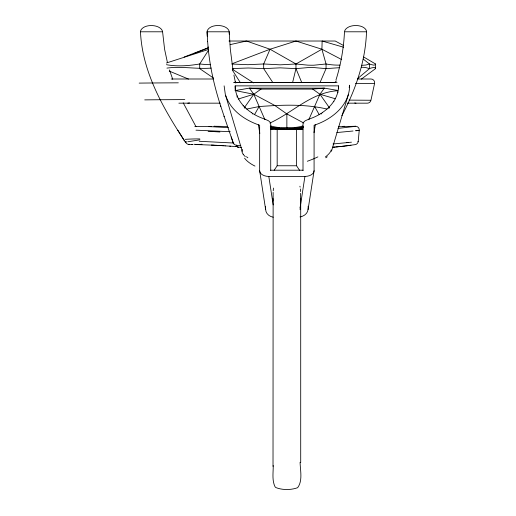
<?xml version="1.0" encoding="UTF-8"?>
<svg xmlns="http://www.w3.org/2000/svg" width="516" height="516" viewBox="0 0 516 516"><rect width="100%" height="100%" fill="white"/><g stroke="black" fill="none" stroke-linecap="round" stroke-linejoin="round"><path stroke-width="0.77" d="M337.748 90.442L324.364 88.133L249.363 88.133L235.193 90.577L253.795 94.247L274.699 105.406L286.864 113.926L286.864 129.381M333.8 101.787L333.8 101.246A63.919 39.816 0 0 0 337.851 91.887A66.648 41.512 0 0 0 338.535 85.869L235.193 85.869L235.193 90.352M273.022 466.322L273.132 192.423M300.628 193.294L300.628 203.768L300.099 209.702M349.603 85.204C349.854 105.264 331.659 119.589 314.083 125.24L314.083 170.712L308.123 209.341L308.162 206.207M319.985 82.637L326.054 68.634L326.054 63.984L321.907 49.239L322.139 41.022L343.643 47.24M366.508 31.792C365.56 61.107 355.627 89.836 341.856 115.661M273.222 465.593C273.299 472.572 271.874 480.228 275.002 486.698A4.631 4.612 0 0 0 275.931 487.594C282.6 490.194 290.934 490.116 297.655 487.697C302.847 480.706 300.273 470.515 300.093 462.284M273.222 190.772L273.486 188.056M345.565 145.938L354.557 144.712A3.689 3.689 0 0 0 358.233 141.352L359.239 130.277A3.689 3.689 0 0 0 355.563 126.259L338.335 126.743M300.073 207.961L304.917 176.427A9.172 5.715 0 0 0 314.089 170.712M140.462 31.257C142.629 23.523 160.05 23.762 162.534 31.257M314.038 132.67L315.302 124.788M207.084 31.257C209.303 23.53 226.756 23.672 229.175 31.257M292.566 82.676L295.971 68.634L295.971 63.984L321.907 49.239L341.682 59.559M344.527 31.257C346.965 23.697 364.425 23.51 366.618 31.257M349.151 87.398L349.603 85.856M331.446 151.298L348.416 94.389M335.929 80.096C340.882 64.461 343.714 48.169 344.482 31.792L366.599 31.792M308.884 119.512L319.933 94.247L324.364 88.133L312.696 89.1L261.025 89.1L249.363 88.133L253.795 94.247L264.843 119.512M321.907 49.239L295.971 41.022L270.042 49.239L263.676 63.984L263.676 68.634L272.848 82.592M233.548 142.977C233.658 145.964 238.753 145.286 240.791 145.486M254.491 114.7L259.071 106.554C281.659 104.916 304.801 103.826 327.015 109.057M208.703 49.91L199.705 63.984L199.705 68.634L213.566 78.109M333.8 101.246L332.427 103.206A63.919 39.816 0 0 1 328.924 107.231L328.924 108.044M274.164 170.274L277.176 165.765L277.176 128.742L303.008 129.148L270.719 129.148L277.176 128.742M244.216 107.889L253.795 94.247L261.025 89.1M334.613 82.599L336.406 80.986M357.788 78.458L369.501 68.634A42.744 6.282 -37.7 0 1 371.004 68.047L374.074 67.37L375.455 68.099A47.575 6.992 -37.7 0 1 375.538 68.634L361.316 79.129M327.254 156.722L325.86 157.806M270.571 127.104A37.92 1.567 7.7 0 0 278.543 128.258L279.562 127.529L294.159 127.529A39.1 36.862 21.8 0 0 302.847 125.923M269.913 123.034C292.804 112.617 311.406 92.299 337.761 90.726M322.139 112.727L321.255 113.836M279.169 129.252L281.381 128.252M208.232 47.736L184.16 57.018M193.539 53.741L208.161 48.001M232.174 63.7L270.042 49.239L295.971 63.984L307.575 65.126A67.28 47.13 8.9 0 0 313.863 65.209L326.054 63.984A55.535 34.817 26.1 0 0 333.265 64.926A59.024 37.01 26.1 0 0 339.941 65.106M321.139 113.926L321.139 113.391A49.078 30.567 0 0 1 308.729 119.19L305.13 120.828L303.273 122.544A5.037 3.141 0 0 0 303.008 123.556L303.008 170.635M166.384 63.004L208.367 49.484M202.033 144.216L200.653 144.364M238.218 99.033L253.795 94.247M189.546 102.948L187.779 103.168M230.149 44.615L246.5 41.022L270.042 49.239M246.713 109.057L259.071 106.554M194.79 126.394L211.534 126.672M199.937 139.83L187.83 141.758M355.543 126.259L353.041 126.639M354.705 126.394L354.24 126.465M353.221 126.614L337.961 128.413M358.227 141.352L357.859 141.403M359.22 130.284L355.537 130.729M350.983 145.241L350.428 145.319M287.902 129.239L295.184 128.258A37.92 1.567 -7.7 0 0 303.156 127.104M350.138 145.357L349.538 145.441M349.222 145.48L342.347 146.312M232.348 68.564L248.306 67.996L263.676 68.634L280.227 67.848L295.971 68.634L307.581 67.628A71.331 46.795 -7.8 0 1 313.857 67.557L326.054 68.634L339.722 67.673M140.487 32.018C142.384 72.685 163.636 108.85 185.283 142.081L186.753 141.894M185.302 142.074L185.954 141.997M166.939 68.106C181.684 66.022 196.441 69.312 211.179 68.093M344.901 146.022L338.877 146.686M351.46 142.184L333.013 143.983M341.592 146.396L332.607 147.286M295.971 63.984L280.227 64.829L263.676 63.984L247.861 64.694L231.89 64.029M353.015 131.012L336.845 132.548M338.045 146.77L336.2 146.95M335.265 147.041L332.394 147.305M301.892 126.91L303.473 126.801M289.321 129.245L294.726 128.948A49.078 30.567 0 0 0 302.75 127.581M199.782 144.403L200.292 144.377M199.286 144.416L198.944 144.428M199.053 144.422L198.576 144.441M198.06 144.454L198.563 144.435M197.099 144.48L197.641 144.461M195.654 144.493L197.228 144.467M140.487 31.792L162.282 31.792M207.297 36.436L207.084 31.792L229.207 31.792L230.323 49.343L233.006 70.015M195.629 144.486L194.577 144.235M228.981 41.022L335.219 41.022L343.585 45.505M171.177 79L213.205 79M357.523 79L370.965 79A3.696 3.696 0 0 1 374.577 83.469L370.94 100.259A3.696 3.696 0 0 1 367.334 103.168L347.249 103.168M233.542 82.392L337.051 82.392M234.974 82.566L335.658 82.566M235.193 90.577L236.799 90.577M178.865 103.168L220.177 103.168M277.176 165.765L296.552 165.765L299.564 170.274M270.719 170.203L303.008 170.203M225.64 95.466C230.736 110.611 245.087 120.325 259.645 125.24L259.645 170.712A9.172 5.715 0 0 0 268.81 176.44L304.917 176.427M229.169 31.792L229.31 34.54M361.393 65.371L365.902 65.029L369.501 63.984A43.363 6.186 36.4 0 0 371.004 64.545L374.074 65.19L375.455 64.494A48.265 6.882 36.4 0 0 375.538 63.984L363.741 57.024M194.893 144.486L214.282 145.222M349.074 100.123L370.72 100.259M355.44 83.353L374.352 83.469M195.983 130.174L230.226 131.703M199.208 141.274L233.348 143.009M193.152 144.48L192.565 144.461M192.591 144.467L191.623 144.441M227.085 126.465L213.946 126.259L216.894 126.678M190.501 144.409L191.649 144.448M241.74 147.647L237.27 146.808M189.978 144.39L188.753 144.332M209.012 126.562L228.375 127.652M211.386 145.08L215.211 145.267M189.133 144.351L188.785 144.332M215.024 145.26L220.622 145.57M270.874 127.549A49.284 30.696 0 0 0 279.001 128.948L284.406 129.245M216.14 145.319L217.075 145.37M218.016 145.422L218.958 145.473M219.906 145.531L224.086 145.783M221.809 145.641L222.77 145.699M223.757 145.764L225.744 145.886M225.673 145.886L230.478 146.196M229.768 146.151L235.902 146.557M235.361 146.518L236.457 146.596M270.255 126.801L271.835 126.91M278.543 128.258L285.825 129.239M166.436 64.687C177.427 66.751 188.746 65.809 199.705 63.984A141.481 85.275 -24.2 0 0 210.418 64.713M312.696 89.1L319.933 94.247L335.51 98.82M252.588 113.926L252.588 113.391A49.284 30.696 0 0 0 264.818 119.125L268.52 120.783L270.442 122.524A5.044 3.141 0 0 1 270.719 123.556L270.719 170.641M169.248 71.092L188.488 79.064M292.346 128.252L294.559 129.252M286.864 113.926L303.814 123.034M237.121 146.738L236.554 146.292M232.774 69.499L253.627 82.902M251.589 112.727L252.472 113.301L252.472 113.836M294.159 127.529L295.184 128.258M247.874 157.812L246.467 156.722M363.187 59.069L369.501 63.984L369.501 68.634L366.057 67.641A47.272 20.259 -32.4 0 0 361.361 67.254M244.803 107.773L244.803 107.231L242.533 104.748A63.326 39.442 0 0 1 237.115 95.808A64.881 40.409 0 0 1 235.193 85.869M235.122 81.786L235.973 82.895M319.933 94.247L329.511 107.889M232.284 69.983L240.417 82.766M184.444 140.745L177.833 130.213M314.657 106.554L319.236 114.7M196.022 126.697L183.199 102.807M295.971 68.634L301.802 82.663M172.712 79.277L169.5 69.924M233.529 143.79L224.15 116.481M231.207 136.901L233.458 143.564M224.073 116.21L224.189 116.571L220.667 105.915L220.777 106.264M220.738 106.18C214.475 86.914 209.87 67.061 208.077 46.859M242.288 151.336L225.318 94.409L224.118 85.856M167.455 62.623L164.598 49.278L162.585 31.792M235.528 82.908L233.909 75.059M299.912 186.224L300.099 187.127M258.426 124.788L259.819 133.457M273.19 204.929L268.81 176.427M259.645 170.712L265.605 209.341L265.566 206.594M300.357 188.991L300.557 191.571M207.638 41.641L208.077 46.904M207.638 41.68L207.084 31.792M273.041 201.13L273.022 198.57M375.538 63.984L375.538 68.634M338.535 85.869L338.535 88.862M337.851 91.887L337.851 92.693M328.802 108.141L328.802 107.328A58.044 36.152 0 0 1 322.139 112.727M308.729 119.19L308.729 119.731M300.705 198.57L300.705 462.536M296.552 128.742L296.552 165.765M264.818 119.125L264.818 119.667M244.926 108.141L244.926 107.328A58.044 36.152 0 0 0 251.589 112.727M243.191 105.509L243.191 106.044M237.108 95.815L237.108 97.163M188.617 144.454A4.392 4.392 0 0 1 185.431 142.01M238.502 147.434A3.438 2.154 -77.9 0 1 236.689 145.183M144.732 99.885A169.106 1.174 0.1 0 1 184.793 99.601M139.165 83.108A175.118 1.18 0.1 0 1 178.317 82.824M355.995 103.168A3.696 3.696 0 0 1 354.737 102.948M254.988 166.094A44.879 19.943 2.4 0 1 244.59 158.193M245.3 156.612A44.776 12.532 13.1 0 1 243.171 154.22M243.139 154.168A45.008 11.694 15.9 0 1 242.385 149.44M331.175 149.943A44.969 11.442 -17.5 0 1 325.37 156.967M317.888 156.877A44.879 13.216 -11.6 0 1 307.31 161.256M308.046 209.341A9.482 7.669 -5.9 0 1 300.022 216.92M273.216 217.223A9.482 8.011 0 0 1 265.663 209.341M279.562 127.549A39.1 36.862 -21.8 0 1 270.881 125.923M278.382 129.252A49.284 30.696 0 0 1 270.494 127.839M303.234 127.845A49.078 30.567 0 0 1 295.346 129.252M208.148 131.322A131.438 22.872 9.7 0 1 219.906 131.986M357.943 130.522A33.23 0.426 -5.2 0 1 356.008 130.754M185.199 139.346A129.142 31.515 12.7 0 1 199.808 138.927M340.934 146.667A24.71 0.342 -6.6 0 1 341.27 146.628M346.713 142.661A30.438 0.458 -5.4 0 1 348.371 142.526M342.83 126.626A3.689 3.689 0 0 1 344.443 126.259"/></g></svg>
